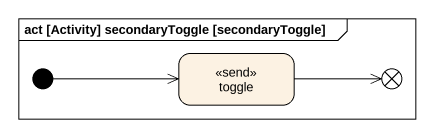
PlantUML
@startuml
mainframe act [Activity] secondaryToggle [secondaryToggle]
hide empty description
state toggle <<send>>
state flowfinal1 <<end>>
[*] -right-> toggle
toggle -right-> flowfinal1
@enduml
